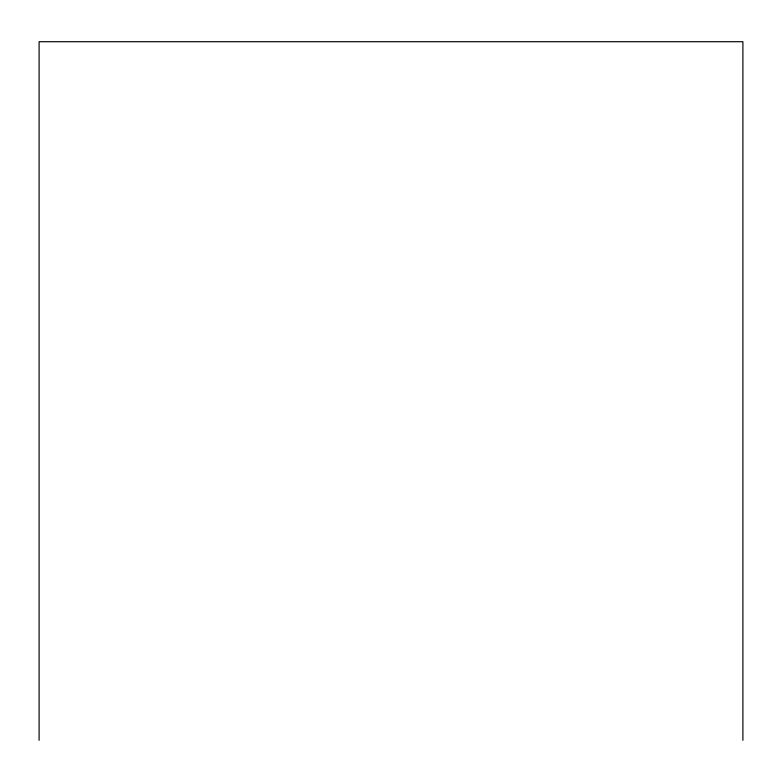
<?xml version="1.0" encoding="UTF-8"?>
<svg xmlns="http://www.w3.org/2000/svg" width="782" height="782" viewBox="0 0 782 782"><rect width="100%" height="100%" fill="white"/><g stroke="black" fill="none" stroke-linecap="round" stroke-linejoin="round"><path stroke-width="1.17" d="M742.9 740.29L742.9 41.71L39.1 41.71L39.1 740.29"/></g></svg>
